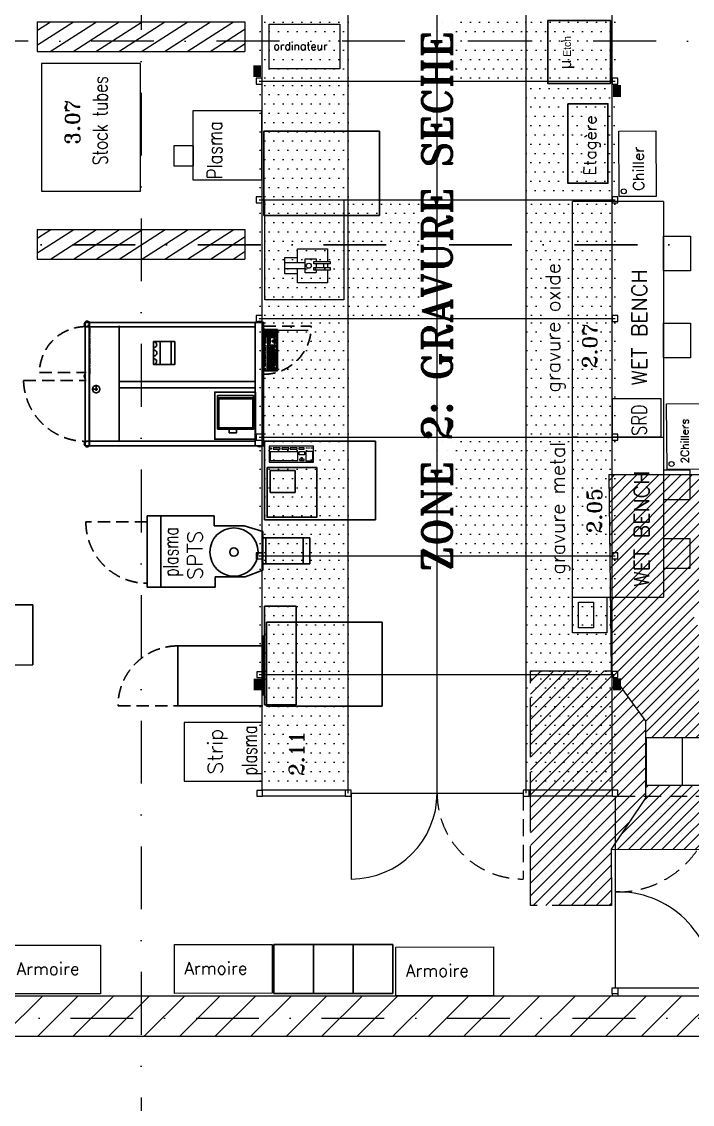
# Model space of a CAD drawing. Header units: millimetres. Extents: x -15291 to 293567, y -98510 to 49398.
# Drawn here: x 38707 to 45493, y 15552 to 26500 of the extents above; entities that cross this region are included whole.
import ezdxf
from ezdxf.enums import TextEntityAlignment as Align

# ---------------------------------------------------------------- set-up
doc = ezdxf.new("R2010")
doc.units = ezdxf.units.MM
doc.header["$LTSCALE"] = 50
doc.header["$MEASUREMENT"] = 0
for name, pattern in [('ACAD_ISO02W100', [15, 12, -3]), ('AUSGEZOGEN', [0]), ('CENTER', [2, 1.25, -0.25, 0.25, -0.25]), ('GESTRICHELT', [0.75, 0.5, -0.25]), ('HIDDEN', [0.375, 0.25, -0.125]), ('STRICHPUNKT', [25.4, 12.7, -6.35, 0, -6.35])]:
    doc.linetypes.add(name, pattern=pattern)
doc.layers.get('0').update_dxf_attribs({"linetype": 'AUSGEZOGEN'})
doc.layers.add('AM_8', color=1, linetype='CONTINUOUS', lineweight=15)
for name, color, linetype in [('AXEN', 3, 'STRICHPUNKT'), ('BA01', 7, 'AUSGEZOGEN'), ('EL01', 7, 'AUSGEZOGEN'), ('EQUIP1', 7, 'AUSGEZOGEN'), ('FFU', 4, 'CONTINUOUS'), ('RASTER', 30, 'AUSGEZOGEN'), ('RW01', 4, 'AUSGEZOGEN'), ('RW02', 4, 'AUSGEZOGEN'), ('RWTEXT', 7, 'CONTINUOUS')]:
    doc.layers.add(name, color=color, linetype=linetype)
doc.styles.add('ROMANS8', font='ROMANS.SHX')
doc.styles.add('ROMANT', font='romant', dxfattribs={"height": 400})

# ---------------------------------------------------------------- blocks, each defined once
blk = doc.blocks.new('*X3')
at = {"color": 0}
for p, q in [((38511, 16240), (38921, 16650)), ((38870, 16240), (39280, 16650)), ((39229, 16240), (39639, 16650)), ((39589, 16240), (39999, 16650)), ((39948, 16240), (40358, 16650)), ((40307, 16240), (40717, 16650)), ((40666, 16240), (41076, 16650)), ((41026, 16240), (41436, 16650)), ((41385, 16240), (41795, 16650)), ((41744, 16240), (42154, 16650)), ((42103, 16240), (42513, 16650)), ((42462, 16240), (42872, 16650)), ((42822, 16240), (43232, 16650)), ((43181, 16240), (43591, 16650)), ((43540, 16240), (43950, 16650)), ((43899, 16240), (44309, 16650)), ((44258, 16240), (44668, 16650)), ((44618, 16240), (45028, 16650)), ((44977, 16240), (45387, 16650)), ((45336, 16240), (45746, 16650))]:
    blk.add_line(p, q, dxfattribs=at)

msp = doc.modelspace()

# ---------------------------------------------------------------- hatches: boundary and pattern name
h = msp.add_hatch()
h.set_pattern_fill('ANSI31', color=2, scale=25)
h.set_pattern_definition([(45, (-4844.61, 5143.94), (-56.1266, 56.1266), [])])
h.paths.add_polyline_path([(45023, 19424), (45023, 19038), (45023, 18655), (44672, 18134), (46983, 18124), (46983, 21920), (44646, 21920), (44671, 19936), (44672, 19907)])
h.paths.add_polyline_path([(45586, 20068), (45586, 20136), (45686, 20135), (45685, 20069), (45690, 20069), (45689, 19915), (45587, 19915), (45588, 20068)], flags=16)
h.paths.add_polyline_path([(45594, 20217), (45593, 20379, -0.984775), (45592, 20546), (45590, 20762), (45682, 20762), (45683, 20845), (46249, 20842), (46245, 20135), (45679, 20138)], flags=16)
h.paths.add_polyline_path([(45617, 19890), (45720, 19892), (45736, 19941), (45810, 19917), (45843, 20026), (45844, 20065), (46242, 20063), (46242, 20015), (46318, 19740), (46237, 19466), (46236, 19306), (45840, 19309), (45840, 19468), (45758, 19753), (45616, 19754)], flags=16)
h.paths.add_polyline_path([(45716, 20073), (45717, 20105), (46276, 20102), (46276, 20070)], flags=16)
h.paths.add_polyline_path([(45716, 20110), (45716, 20133), (46247, 20131), (46247, 20107)], flags=16)
h.paths.add_polyline_path([(45795, 20247), (45796, 20407), (45956, 20406), (45955, 20247)], flags=0)
h.paths.add_polyline_path([(45796, 20430), (45797, 20590), (45957, 20589), (45956, 20429)], flags=0)
h.paths.add_polyline_path([(45982, 20246), (45983, 20406), (46143, 20405), (46142, 20246)], flags=0)
h.paths.add_polyline_path([(45797, 20603), (45798, 20763), (45958, 20762), (45957, 20602)], flags=0)
h.paths.add_polyline_path([(45983, 20429), (45984, 20589), (46144, 20588), (46143, 20428)], flags=0)
h.paths.add_polyline_path([(45390, 19263), (45750, 19263), (45750, 18779), (45390, 18779), (45029, 18779), (45029, 19021), (45029, 19263)], flags=16)
h.paths.add_polyline_path([(45984, 20602), (45985, 20762), (46145, 20761), (46144, 20601)], flags=0)
h.paths.add_polyline_path([(45759, 19304), (46318, 19304), (46318, 18745), (45759, 18745)], flags=16)
h.paths.add_polyline_path([(45607, 20895), (45608, 20992), (45590, 20992), (45590, 21072), (45608, 21072), (45608, 21119), (45590, 21119), (45591, 21199), (45609, 21199), (45609, 21264), (45591, 21264), (45591, 21344), (45610, 21344), (45610, 21394), (45592, 21394), (45592, 21474), (45610, 21474), (45611, 21534), (45738, 21534), (45738, 21534, -0.414125), (46375, 20891), (46375, 20891), (46375, 20892), (46321, 20893), (45762, 20896), (45762, 20895), (45647, 20895), (45647, 20895)], flags=16)
h.paths.add_polyline_path([(45662, 20925, -1), (45686, 20925, -1)], flags=0)
h.paths.add_polyline_path([(46258, 20255), (46261, 20811), (46345, 20810), (46342, 20255)], flags=16)
h.paths.add_polyline_path([(45839, 20913), (45919, 20913), (45919, 20895), (45966, 20895), (45966, 20913), (46046, 20912), (46046, 20894), (46111, 20894), (46111, 20912), (46191, 20912), (46191, 20893), (46241, 20893), (46241, 20911), (46321, 20911), (46321, 20894), (46241, 20894), (46241, 20893), (46191, 20893), (46111, 20895), (46111, 20894), (46046, 20894), (45966, 20896), (45966, 20895), (45919, 20895), (45839, 20896)], flags=0)
h.paths.add_polyline_path([(45718, 20924, -1), (45743, 20924, -1)], flags=0)
h.paths.add_polyline_path([(46272, 20292), (46272, 20311), (46325, 20311), (46325, 20292)], flags=0)
h.paths.add_polyline_path([(45662, 20971, -1), (45686, 20971, -1)], flags=0)
h.paths.add_polyline_path([(46361, 20320), (46362, 20452), (46477, 20452), (46477, 20320)], flags=16)
h.paths.add_polyline_path([(46273, 20350), (46273, 20369), (46326, 20369), (46325, 20349)], flags=0)
h.paths.add_polyline_path([(45718, 20971, -1), (45743, 20971, -1)], flags=0)
h.paths.add_polyline_path([(46273, 20400), (46273, 20419), (46326, 20419), (46326, 20400)], flags=0)
h.paths.add_polyline_path([(45941, 19263), (46100, 19263), (46100, 19227), (45941, 19227)], flags=0)
h.paths.add_polyline_path([(46273, 20465), (46273, 20484), (46326, 20484), (46326, 20465)], flags=0)
h.paths.add_polyline_path([(46274, 20520), (46274, 20539), (46326, 20539), (46326, 20520)], flags=0)
h.paths.add_polyline_path([(46274, 20578), (46274, 20597), (46327, 20597), (46327, 20578)], flags=0)
h.paths.add_polyline_path([(46372, 20370, -1), (46467, 20370, -1)], flags=0)
h.paths.add_polyline_path([(46192, 19040, -1), (45873, 19040, -1)], flags=0)
h.paths.add_polyline_path([(46274, 20638), (46274, 20657), (46327, 20657), (46327, 20638)], flags=0)
h.paths.add_polyline_path([(46274, 20693), (46275, 20712), (46327, 20712), (46327, 20693)], flags=0)
h.paths.add_polyline_path([(46149, 19042, -1), (45916, 19042, -1)], flags=0)
h.paths.add_polyline_path([(46275, 20746), (46275, 20765), (46328, 20765), (46328, 20746)], flags=0)
h.paths.add_polyline_path([(46390, 20921, -1), (46415, 20921, -1)], flags=16)
h.paths.add_polyline_path([(45941, 18841), (46100, 18841), (46100, 18805), (45941, 18805)], flags=0)
h.paths.add_polyline_path([(46391, 20968, -1), (46415, 20968, -1)], flags=16)
h.paths.add_polyline_path([(46447, 20920, -1), (46472, 20920, -1)], flags=16)
h.paths.add_polyline_path([(46447, 20967, -1), (46472, 20967, -1)], flags=16)
h = msp.add_hatch()
h.set_pattern_fill('_USER', color=2, scale=90.08626, angle=45, pattern_type=0)
h.set_pattern_definition([(45, (-4844.61, 5143.94), (-63.7006, 63.7006), [])])
h.paths.add_polyline_path([(45023, 19424), (44672, 19907), (44671, 19936), (43854, 19936), (43855, 17562), (44673, 17562), (44672, 18134), (45023, 18655), (45023, 19042)])
at = {"layer": 'AM_8'}
h = msp.add_hatch(dxfattribs=at)
h.set_pattern_fill('ANSI31', color=0, scale=1000, angle=347.7506, style=0)
h.set_pattern_definition([(32.7506, (21601.95, 0), (-67.62294, 105.12915), [])])
h.paths.add_polyline_path([(40967, 26500), (38867, 26500), (38867, 26200), (40967, 26200)])
h = msp.add_hatch(dxfattribs=at)
h.set_pattern_fill('ANSI31', color=0, scale=1000, angle=347.7506, style=0)
h.set_pattern_definition([(32.7506, (21605.18, -2100), (-67.62294, 105.12915), [])])
h.paths.add_polyline_path([(40970, 24400), (38870, 24400), (38870, 24100), (40970, 24100)])
at = {"layer": 'FFU'}
h = msp.add_hatch(dxfattribs=at)
h.set_pattern_fill('DOTS,_I', color=256, scale=1500, style=2)
h.set_pattern_definition([(0, (-8100, -3600), (46.875, 93.75), [0, -93.75])])
h.paths.add_polyline_path([(41110, 25900), (42010, 25900), (42010, 27100), (41110, 27100)])
h = msp.add_hatch(dxfattribs=at)
h.set_pattern_fill('DOTS,_I', color=256, scale=1500, style=2)
h.set_pattern_definition([(0, (-6300, -3600), (46.875, 93.75), [0, -93.75])])
h.paths.add_polyline_path([(42910, 25900), (43810, 25900), (43810, 27100), (42910, 27100)])
h = msp.add_hatch(dxfattribs=at)
h.set_pattern_fill('DOTS,_I', color=256, scale=1500, style=2)
h.set_pattern_definition([(0, (-5400, -3600), (46.875, 93.75), [0, -93.75])])
h.paths.add_polyline_path([(43810, 25900), (44710, 25900), (44710, 27100), (43810, 27100)])
h = msp.add_hatch(dxfattribs=at)
h.set_pattern_fill('DOTS,_I', color=256, scale=1500, style=2)
h.set_pattern_definition([(0, (-8100, -4800), (46.875, 93.75), [0, -93.75])])
h.paths.add_polyline_path([(41110, 24700), (42010, 24700), (42010, 25900), (41110, 25900)])
h = msp.add_hatch(dxfattribs=at)
h.set_pattern_fill('DOTS,_I', color=256, scale=1500, style=2)
h.set_pattern_definition([(0, (-5408.75, -4831.25), (46.875, 93.75), [0, -93.75])])
h.paths.add_polyline_path([(43801, 24669), (44701, 24669), (44701, 25869), (43801, 25869)])
h = msp.add_hatch(dxfattribs=at)
h.set_pattern_fill('DOTS,_I', color=256, scale=1500, style=2)
h.set_pattern_definition([(0, (-8100, -6000), (46.875, 93.75), [0, -93.75])])
h.paths.add_polyline_path([(41110, 23500), (42010, 23500), (42010, 24700), (41110, 24700)])
h = msp.add_hatch(dxfattribs=at)
h.set_pattern_fill('DOTS,_I', color=256, scale=1500, style=2)
h.set_pattern_definition([(0, (-7200, -6000), (46.875, 93.75), [0, -93.75])])
h.paths.add_polyline_path([(42010, 23500), (42910, 23500), (42910, 24700), (42010, 24700)])
h = msp.add_hatch(dxfattribs=at)
h.set_pattern_fill('DOTS,_I', color=256, scale=1500, style=2)
h.set_pattern_definition([(0, (-5400, -6000), (46.875, 93.75), [0, -93.75])])
h.paths.add_polyline_path([(43810, 23500), (44710, 23500), (44710, 24700), (43810, 24700)])
h = msp.add_hatch(dxfattribs=at)
h.set_pattern_fill('DOTS,_I', color=256, scale=1500, style=2)
h.set_pattern_definition([(0, (-8100, -7200), (46.875, 93.75), [0, -93.75])])
h.paths.add_polyline_path([(41110, 22300), (42010, 22300), (42010, 23500), (41110, 23500)])
h = msp.add_hatch(dxfattribs=at)
h.set_pattern_fill('DOTS,_I', color=256, scale=1500, style=2)
h.set_pattern_definition([(0, (-5400, -7200), (46.875, 93.75), [0, -93.75])])
h.paths.add_polyline_path([(43810, 22300), (44710, 22300), (44710, 23500), (43810, 23500)])
h = msp.add_hatch(dxfattribs=at)
h.set_pattern_fill('DOTS,_I', color=256, scale=1500, style=2)
h.set_pattern_definition([(0, (-8100, -8400), (46.875, 93.75), [0, -93.75])])
h.paths.add_polyline_path([(41110, 21100), (42010, 21100), (42010, 22300), (41110, 22300)])
h = msp.add_hatch(dxfattribs=at)
h.set_pattern_fill('DOTS,_I', color=256, scale=1500, style=2)
h.set_pattern_definition([(0, (-6300, -8400), (46.875, 93.75), [0, -93.75])])
h.paths.add_polyline_path([(42910, 21100), (43810, 21100), (43810, 22300), (42910, 22300)])
h = msp.add_hatch(dxfattribs=at)
h.set_pattern_fill('DOTS,_I', color=256, scale=1500, style=2)
h.set_pattern_definition([(0, (-5400, -8400), (46.875, 93.75), [0, -93.75])])
h.paths.add_polyline_path([(43810, 21100), (44710, 21100), (44710, 22300), (43810, 22300)])
h = msp.add_hatch(dxfattribs=at)
h.set_pattern_fill('DOTS,_I', color=256, scale=1500, style=2)
h.set_pattern_definition([(0, (-8100, -9600), (46.875, 93.75), [0, -93.75])])
h.paths.add_polyline_path([(41110, 19900), (42010, 19900), (42010, 21100), (41110, 21100)])
h = msp.add_hatch(dxfattribs=at)
h.set_pattern_fill('DOTS,_I', color=256, scale=1500, style=2)
h.set_pattern_definition([(0, (-5400, -9600), (46.875, 93.75), [0, -93.75])])
h.paths.add_polyline_path([(43810, 19900), (44710, 19900), (44710, 21100), (43810, 21100)])
h = msp.add_hatch(dxfattribs=at)
h.set_pattern_fill('DOTS,_I', color=256, scale=1500, style=2)
h.set_pattern_definition([(0, (-8100, -10800), (46.875, 93.75), [0, -93.75])])
h.paths.add_polyline_path([(41110, 18700), (42010, 18700), (42010, 19900), (41110, 19900)])
h = msp.add_hatch(dxfattribs=at)
h.set_pattern_fill('DOTS,_I', color=256, scale=1500, style=2)
h.set_pattern_definition([(0, (-5400, -10800), (46.875, 93.75), [0, -93.75])])
h.paths.add_polyline_path([(43810, 18700), (44710, 18700), (44710, 19900), (43810, 19900)])

# ---------------------------------------------------------------- linework, layer by layer
at = {"color": 2}
for p, q in [((44646, 21920), (46983, 21920)), ((44646, 21920), (44671, 19936)), ((44672, 18134), (46983, 18124))]:
    msp.add_line(p, q, dxfattribs=at)
at = {"color": 2, "linetype": 'ACAD_ISO02W100'}
for p, q in [((43855, 17562), (43854, 19936)), ((43854, 19936), (44671, 19936)), ((44672, 18134), (44673, 17562)), ((44673, 17562), (43855, 17562))]:
    msp.add_line(p, q, dxfattribs=at)
for p, q in [((44671, 19936), (44672, 19907)), ((44672, 19907), (45023, 19424)), ((45023, 19038), (45023, 19424)), ((45029, 19021), (45029, 19263)), ((45029, 19263), (45390, 19263)), ((45390, 19263), (45390, 18779)), ((45390, 19263), (45750, 19263)), ((45023, 18655), (45023, 19042)), ((45029, 18779), (45029, 19021)), ((45029, 18779), (45390, 18779)), ((45390, 18779), (45750, 18779)), ((45023, 18655), (44672, 18134))]:
    msp.add_line(p, q)
at = {"layer": 'AXEN', "linetype": 'STRICHPUNKT'}
for p, q in [((39915, 37212), (39915, 14382)), ((74337, 26302), (2515, 26302)), ((2368, 16425), (56565, 16425))]:
    msp.add_line(p, q, dxfattribs=at)
at = {"layer": 'AXEN', "linetype": 'STRICHPUNKT', "lineweight": 30}
msp.add_line((2388, 24244), (56565, 24244), dxfattribs=at)
at = {"layer": 'BA01', "color": 7}
for p, q in [((38865, 26500), (40965, 26500)), ((38865, 26500), (38865, 26200)), ((40965, 26500), (40965, 26200)), ((40965, 26500), (40965, 26200)), ((40965, 26500), (40965, 26200)), ((38865, 26200), (40965, 26200)), ((38865, 24400), (40965, 24400)), ((38865, 24400), (38865, 24100)), ((40965, 24400), (40965, 24100)), ((40965, 24400), (40965, 24100)), ((40965, 24400), (40965, 24100)), ((38865, 24100), (40965, 24100))]:
    msp.add_line(p, q, dxfattribs=at)
at = {"layer": 'BA01'}
for p, q in [((7969, 16650), (56144, 16650)), ((23515, 16240), (55940, 16240))]:
    msp.add_line(p, q, dxfattribs=at)
at = {"layer": 'EL01', "linetype": 'Continuous', "lineweight": 30}
for p, q in [((41156, 25392), (42328, 25392)), ((41156, 25392), (41156, 24541)), ((42328, 25392), (42328, 24541)), ((41156, 24541), (42328, 24541)), ((39352, 23458), (41153, 23458)), ((39357, 23416), (41075, 23416)), ((39694, 22259), (39694, 23424)), ((40107, 23265), (40107, 23032)), ((40221, 23265), (40221, 23034)), ((39694, 22862), (41072, 22862)), ((39694, 22796), (41072, 22796)), ((39352, 22258), (41069, 22258)), ((41164, 22259), (42286, 22259)), ((41164, 21462), (41164, 22259)), ((42286, 21462), (42286, 22259)), ((39351, 22211), (41153, 22211)), ((39977, 21504), (39977, 20782)), ((39977, 21504), (40654, 21504)), ((40115, 21504), (40115, 20782)), ((40654, 21504), (40654, 21401)), ((41164, 21462), (42286, 21462)), ((40654, 21401), (40958, 21401)), ((41148, 21344), (40958, 21401)), ((41148, 21281), (41148, 21344)), ((41624, 21281), (41148, 21281)), ((41148, 21281), (41148, 21017)), ((41176, 21281), (41176, 21017)), ((41555, 21281), (41555, 21017)), ((41624, 21281), (41624, 21017)), ((41148, 20954), (40970, 20885)), ((41624, 21017), (41148, 21017)), ((41148, 20954), (41148, 21017)), ((40666, 20885), (40666, 20782)), ((40666, 20885), (40970, 20885)), ((39977, 20782), (40666, 20782)), ((41165, 20590), (41484, 20590)), ((41165, 20590), (41165, 19592)), ((41484, 20590), (41484, 19592)), ((41183, 20429), (42354, 20429)), ((41183, 20429), (41183, 19578)), ((42354, 20429), (42354, 19578)), ((41148, 19687), (41148, 20294)), ((40288, 19582), (40288, 20189)), ((40288, 20189), (41148, 20189)), ((40288, 19582), (41148, 19582)), ((41165, 19592), (41484, 19592)), ((41183, 19578), (42354, 19578)), ((41259, 17169), (41660, 17169)), ((41259, 17169), (41259, 16672)), ((41660, 17169), (42062, 17169)), ((41660, 17169), (41660, 16672)), ((42062, 17169), (42463, 17169)), ((42062, 17169), (42062, 16672)), ((42463, 17169), (42463, 16672)), ((41259, 16672), (41660, 16672)), ((41660, 16672), (42062, 16672)), ((42062, 16672), (42463, 16672))]:
    msp.add_line(p, q, dxfattribs=at)
at = {"layer": 'EL01', "linetype": 'HIDDEN', "lineweight": 30, "ltscale": 10}
for p, q in [((39977, 21441), (39357, 21441)), ((39682, 19582), (40288, 19582))]:
    msp.add_line(p, q, dxfattribs=at)
at = {"layer": 'EL01', "color": 0, "linetype": 'Continuous', "lineweight": 30}
for p, q in [((38820, 20604), (37966, 20604)), ((38820, 20604), (38820, 19995)), ((38820, 19995), (38332, 19989))]:
    msp.add_line(p, q, dxfattribs=at)
for points in [[(44029, 26512), (44666, 26512), (44666, 25876), (44029, 25876)], [(44234, 25671), (44639, 25671), (44639, 24866), (44234, 24866)]]:
    msp.add_lwpolyline(points, close=True, dxfattribs=at)
at = {"layer": 'EL01', "linetype": 'Continuous', "lineweight": 30}
for points in [[(40041, 23265), (40256, 23265), (40256, 23032), (40041, 23032)], [(41072, 22754), (40661, 22754), (40661, 22277), (41072, 22277)], [(41053, 22719), (40690, 22719), (40690, 22380), (41053, 22380)], [(41053, 22698), (40690, 22698), (40690, 22380), (41053, 22380)], [(41046, 22688), (40701, 22688), (40701, 22394), (41046, 22394)], [(40807, 22378), (40881, 22378), (40881, 22343), (40807, 22343)], [(41190, 21992), (41693, 21992), (41693, 21489), (41190, 21489)], [(41222, 21960), (41473, 21960), (41473, 21740), (41222, 21740)]]:
    msp.add_lwpolyline(points, close=True, dxfattribs=at)
for radius in [244, 43]:
    msp.add_circle((40855, 21137), radius, dxfattribs=at)
for centre in [(40043, 23234), (40044, 23149), (40041, 23063)]:
    msp.add_arc(centre, 30.3, 272.0109, 92.0109, dxfattribs=at)
at = {"layer": 'EL01', "linetype": 'HIDDEN', "lineweight": 30, "ltscale": 10}
for centre, radius, start, end in [((39977, 21441), 620, 180, 270), ((40288, 19582), 606, 90, 180)]:
    msp.add_arc(centre, radius, start, end, dxfattribs=at)
at = {"layer": 'EL01', "color": 7}
for points in [[(41130, 26060), (41130, 25940), (41050, 26060), (41050, 25940)], [(44770, 25860), (44770, 25740), (44690, 25860), (44690, 25740)], [(44770, 19860), (44770, 19740), (44690, 19860), (44690, 19740)]]:
    msp.add_solid(points, dxfattribs=at)
at = {"layer": 'EL01'}
msp.add_solid([(41135, 19857), (41135, 19737), (41055, 19857), (41055, 19737)], dxfattribs=at)
at = {"layer": 'EQUIP1', "linetype": 'Continuous'}
for p, q in [((44280, 20681), (44280, 24681)), ((45200, 24681), (45200, 20681))]:
    msp.add_line(p, q, dxfattribs=at)
at = {"layer": 'EQUIP1'}
for p, q in [((45200, 24681), (44280, 24681)), ((45200, 24681), (45200, 24681)), ((44334, 22300), (44280, 22300)), ((44280, 22300), (45200, 22300)), ((44334, 22300), (45200, 22300)), ((44334, 22300), (44334, 22300)), ((41218, 22178), (41218, 22191)), ((41218, 22191), (41233, 22191)), ((41233, 22178), (41218, 22178)), ((41233, 22191), (41233, 22178)), ((41517, 22077), (41517, 22062)), ((41517, 22062), (41565, 22062)), ((41533, 22077), (41518, 22077)), ((41548, 22091), (41531, 22091)), ((41531, 22091), (41531, 22077)), ((41548, 22077), (41548, 22091)), ((41565, 22077), (41548, 22077)), ((41565, 22062), (41565, 22077)), ((44334, 20681), (45200, 20681))]:
    msp.add_line(p, q, dxfattribs=at)
at = {"layer": 'EQUIP1', "lineweight": 30}
for p, q in [((39351, 22211), (39351, 23461)), ((39351, 23461), (39391, 23461)), ((39391, 23461), (39391, 22211)), ((39394, 23431), (39394, 23461)), ((39394, 23431), (39394, 22894)), ((41070, 23461), (41070, 23431)), ((41070, 22894), (41070, 23431)), ((41073, 23461), (41153, 23461)), ((41153, 23461), (41153, 22211)), ((41295, 23388), (41153, 23388)), ((41290, 23383), (41153, 23383)), ((41155, 23405), (41155, 23421)), ((41155, 23405), (41155, 23405)), ((41164, 23374, 0), (41164, 23308, 0)), ((41180, 23374, 0), (41164, 23374, 0)), ((41607, 23379), (41180, 23380)), ((41180, 23308, 0), (41180, 23374, 0)), ((41191, 23361, 0), (41191, 23374, 0)), ((41191, 23374, 0), (41221, 23374, 0)), ((41221, 23361, 0), (41191, 23361, 0)), ((41191, 23343, 0), (41191, 23356, 0)), ((41191, 23356, 0), (41204, 23356, 0)), ((41204, 23343, 0), (41191, 23343, 0)), ((41191, 23325, 0), (41191, 23339, 0)), ((41191, 23339, 0), (41204, 23339, 0)), ((41204, 23325, 0), (41191, 23325, 0)), ((41191, 23308, 0), (41191, 23321, 0)), ((41191, 23321, 0), (41204, 23321, 0)), ((41204, 23356, 0), (41204, 23343, 0)), ((41204, 23339, 0), (41204, 23325, 0)), ((41204, 23321, 0), (41204, 23308, 0)), ((41208, 23343, 0), (41208, 23356, 0)), ((41208, 23356, 0), (41221, 23356, 0)), ((41221, 23343, 0), (41208, 23343, 0)), ((41208, 23325, 0), (41208, 23339, 0)), ((41208, 23339, 0), (41221, 23339, 0)), ((41221, 23325, 0), (41208, 23325, 0)), ((41208, 23308, 0), (41208, 23321, 0)), ((41208, 23321, 0), (41221, 23321, 0)), ((41221, 23374, 0), (41221, 23361, 0)), ((41221, 23356, 0), (41221, 23343, 0)), ((41221, 23339, 0), (41221, 23325, 0)), ((41221, 23321, 0), (41221, 23308, 0)), ((41226, 23361, 0), (41226, 23374, 0)), ((41226, 23374, 0), (41257, 23374, 0)), ((41257, 23361, 0), (41226, 23361, 0)), ((41226, 23343, 0), (41226, 23356, 0)), ((41226, 23356, 0), (41239, 23356, 0)), ((41239, 23343, 0), (41226, 23343, 0)), ((41226, 23325, 0), (41226, 23339, 0)), ((41226, 23339, 0), (41239, 23339, 0)), ((41239, 23325, 0), (41226, 23325, 0)), ((41226, 23308, 0), (41226, 23321, 0)), ((41226, 23321, 0), (41239, 23321, 0)), ((41239, 23356, 0), (41239, 23343, 0)), ((41239, 23339, 0), (41239, 23325, 0)), ((41239, 23321, 0), (41239, 23308, 0)), ((41243, 23343, 0), (41243, 23356, 0)), ((41243, 23356, 0), (41257, 23356, 0)), ((41257, 23343, 0), (41243, 23343, 0)), ((41243, 23325, 0), (41243, 23339, 0)), ((41243, 23339, 0), (41257, 23339, 0)), ((41257, 23325, 0), (41243, 23325, 0)), ((41243, 23308, 0), (41243, 23321, 0)), ((41243, 23321, 0), (41257, 23321, 0)), ((41257, 23374, 0), (41257, 23361, 0)), ((41257, 23356, 0), (41257, 23343, 0)), ((41257, 23339, 0), (41257, 23325, 0)), ((41257, 23321, 0), (41257, 23308, 0)), ((41261, 23361, 0), (41261, 23374, 0)), ((41261, 23374, 0), (41274, 23374, 0)), ((41274, 23361, 0), (41261, 23361, 0)), ((41261, 23343, 0), (41261, 23356, 0)), ((41261, 23356, 0), (41274, 23356, 0)), ((41274, 23343, 0), (41261, 23343, 0)), ((41261, 23308, 0), (41261, 23339, 0)), ((41261, 23339, 0), (41274, 23339, 0)), ((41274, 23374, 0), (41274, 23361, 0)), ((41274, 23356, 0), (41274, 23343, 0)), ((41274, 23339, 0), (41274, 23308, 0)), ((41290, 22973), (41290, 23383)), ((41295, 22968), (41295, 23388)), ((41435, 23421), (41435, 23405)), ((41155, 23295, 0), (41169, 23295, 0)), ((41155, 23281, 0), (41155, 23295, 0)), ((41169, 23281, 0), (41155, 23281, 0)), ((41155, 23277, 0), (41169, 23277, 0)), ((41155, 23264, 0), (41155, 23277, 0)), ((41169, 23264, 0), (41155, 23264, 0)), ((41155, 23259, 0), (41169, 23259, 0)), ((41155, 23246, 0), (41155, 23259, 0)), ((41169, 23246, 0), (41155, 23246, 0)), ((41155, 23231, 0), (41169, 23231, 0)), ((41155, 23218, 0), (41155, 23231, 0)), ((41169, 23218, 0), (41155, 23218, 0)), ((41155, 23213, 0), (41169, 23213, 0)), ((41155, 23200, 0), (41155, 23213, 0)), ((41164, 23308, 0), (41180, 23308, 0)), ((41169, 23295, 0), (41169, 23281, 0)), ((41169, 23277, 0), (41169, 23264, 0)), ((41169, 23259, 0), (41169, 23246, 0)), ((41169, 23231, 0), (41169, 23218, 0)), ((41169, 23213, 0), (41169, 23200, 0)), ((41204, 23308, 0), (41191, 23308, 0)), ((41191, 23281, 0), (41191, 23295, 0)), ((41191, 23295, 0), (41204, 23295, 0)), ((41204, 23281, 0), (41191, 23281, 0)), ((41191, 23264, 0), (41191, 23277, 0)), ((41191, 23277, 0), (41204, 23277, 0)), ((41204, 23264, 0), (41191, 23264, 0)), ((41191, 23259, 0), (41204, 23259, 0)), ((41191, 23246, 0), (41191, 23259, 0)), ((41204, 23246, 0), (41191, 23246, 0)), ((41191, 23200, 0), (41191, 23229, 0)), ((41191, 23229, 0), (41204, 23229, 0)), ((41204, 23295, 0), (41204, 23281, 0)), ((41204, 23277, 0), (41204, 23264, 0)), ((41204, 23259, 0), (41204, 23246, 0)), ((41204, 23229, 0), (41204, 23200, 0)), ((41221, 23308, 0), (41208, 23308, 0)), ((41208, 23281, 0), (41208, 23295, 0)), ((41208, 23295, 0), (41221, 23295, 0)), ((41221, 23281, 0), (41208, 23281, 0)), ((41208, 23264, 0), (41208, 23277, 0)), ((41208, 23277, 0), (41221, 23277, 0)), ((41221, 23264, 0), (41208, 23264, 0)), ((41208, 23259, 0), (41221, 23259, 0)), ((41208, 23246, 0), (41208, 23259, 0)), ((41221, 23246, 0), (41208, 23246, 0)), ((41208, 23207, 0), (41208, 23229, 0)), ((41208, 23229, 0), (41239, 23229, 0)), ((41221, 23295, 0), (41221, 23281, 0)), ((41221, 23277, 0), (41221, 23264, 0)), ((41221, 23259, 0), (41221, 23246, 0)), ((41221, 23212, 0), (41221, 23207, 0)), ((41239, 23212, 0), (41221, 23212, 0)), ((41239, 23308, 0), (41226, 23308, 0)), ((41239, 23229, 0), (41239, 23212, 0)), ((41257, 23308, 0), (41243, 23308, 0)), ((41243, 23264, 0), (41243, 23277, 0)), ((41243, 23277, 0), (41257, 23277, 0)), ((41257, 23264, 0), (41243, 23264, 0)), ((41243, 23187, 0), (41243, 23229, 0)), ((41243, 23229, 0), (41257, 23229, 0)), ((41257, 23277, 0), (41257, 23264, 0)), ((41257, 23229, 0), (41257, 23187, 0)), ((41274, 23308, 0), (41261, 23308, 0)), ((41261, 23281, 0), (41261, 23295, 0)), ((41261, 23295, 0), (41274, 23295, 0)), ((41274, 23281, 0), (41261, 23281, 0)), ((41261, 23264, 0), (41261, 23277, 0)), ((41261, 23277, 0), (41274, 23277, 0)), ((41274, 23264, 0), (41261, 23264, 0)), ((41261, 23259, 0), (41274, 23259, 0)), ((41261, 23246, 0), (41261, 23259, 0)), ((41274, 23246, 0), (41261, 23246, 0)), ((41261, 23209, 0), (41261, 23229, 0)), ((41261, 23229, 0), (41274, 23229, 0)), ((41274, 23295, 0), (41274, 23281, 0)), ((41274, 23277, 0), (41274, 23264, 0)), ((41274, 23259, 0), (41274, 23246, 0)), ((41274, 23229, 0), (41274, 23209, 0)), ((41169, 23200, 0), (41155, 23200, 0)), ((41155, 23196, 0), (41169, 23196, 0)), ((41155, 23182, 0), (41155, 23196, 0)), ((41169, 23182, 0), (41155, 23182, 0)), ((41155, 23178, 0), (41169, 23178, 0)), ((41155, 23165, 0), (41155, 23178, 0)), ((41169, 23165, 0), (41155, 23165, 0)), ((41155, 23157, 0), (41169, 23157, 0)), ((41155, 23144, 0), (41155, 23157, 0)), ((41169, 23144, 0), (41155, 23144, 0)), ((41155, 23139, 0), (41169, 23139, 0)), ((41155, 23126, 0), (41155, 23139, 0)), ((41169, 23126, 0), (41155, 23126, 0)), ((41155, 23122, 0), (41169, 23122, 0)), ((41155, 23109, 0), (41155, 23122, 0)), ((41169, 23109, 0), (41155, 23109, 0)), ((41155, 23104, 0), (41169, 23104, 0)), ((41155, 23091, 0), (41155, 23104, 0)), ((41169, 23196, 0), (41169, 23182, 0)), ((41169, 23178, 0), (41169, 23165, 0)), ((41169, 23157, 0), (41169, 23144, 0)), ((41169, 23139, 0), (41169, 23126, 0)), ((41169, 23122, 0), (41169, 23109, 0)), ((41169, 23104, 0), (41169, 23091, 0)), ((41204, 23200, 0), (41191, 23200, 0)), ((41191, 23183, 0), (41191, 23196, 0)), ((41191, 23196, 0), (41204, 23196, 0)), ((41204, 23183, 0), (41191, 23183, 0)), ((41191, 23166, 0), (41191, 23179, 0)), ((41191, 23179, 0), (41204, 23179, 0)), ((41204, 23166, 0), (41191, 23166, 0)), ((41191, 23149, 0), (41191, 23163, 0)), ((41191, 23163, 0), (41204, 23163, 0)), ((41204, 23149, 0), (41191, 23149, 0)), ((41191, 23133, 0), (41191, 23146, 0)), ((41191, 23146, 0), (41204, 23146, 0)), ((41204, 23133, 0), (41191, 23133, 0)), ((41191, 23116, 0), (41191, 23129, 0)), ((41191, 23129, 0), (41204, 23129, 0)), ((41204, 23116, 0), (41191, 23116, 0)), ((41191, 23099, 0), (41191, 23112, 0)), ((41191, 23112, 0), (41204, 23112, 0)), ((41204, 23196, 0), (41204, 23183, 0)), ((41204, 23179, 0), (41204, 23166, 0)), ((41204, 23163, 0), (41204, 23149, 0)), ((41204, 23146, 0), (41204, 23133, 0)), ((41204, 23129, 0), (41204, 23116, 0)), ((41204, 23112, 0), (41204, 23099, 0)), ((41221, 23207, 0), (41208, 23207, 0)), ((41208, 23190, 0), (41208, 23203, 0)), ((41208, 23203, 0), (41221, 23203, 0)), ((41221, 23190, 0), (41208, 23190, 0)), ((41208, 23174, 0), (41208, 23187, 0)), ((41208, 23187, 0), (41221, 23187, 0)), ((41221, 23174, 0), (41208, 23174, 0)), ((41208, 23157, 0), (41208, 23170, 0)), ((41208, 23170, 0), (41221, 23170, 0)), ((41221, 23157, 0), (41208, 23157, 0)), ((41208, 23140, 0), (41208, 23153, 0)), ((41208, 23153, 0), (41221, 23153, 0)), ((41221, 23140, 0), (41208, 23140, 0)), ((41208, 23123, 0), (41208, 23137, 0)), ((41208, 23137, 0), (41221, 23137, 0)), ((41221, 23123, 0), (41208, 23123, 0)), ((41208, 23107, 0), (41208, 23120, 0)), ((41208, 23120, 0), (41221, 23120, 0)), ((41221, 23107, 0), (41208, 23107, 0)), ((41208, 23090, 0), (41208, 23103, 0)), ((41208, 23103, 0), (41221, 23103, 0)), ((41221, 23203, 0), (41221, 23190, 0)), ((41221, 23187, 0), (41221, 23174, 0)), ((41221, 23170, 0), (41221, 23157, 0)), ((41221, 23153, 0), (41221, 23140, 0)), ((41221, 23137, 0), (41221, 23123, 0)), ((41221, 23120, 0), (41221, 23107, 0)), ((41221, 23103, 0), (41221, 23090, 0)), ((41226, 23196, 0), (41226, 23209, 0)), ((41226, 23209, 0), (41239, 23209, 0)), ((41239, 23196, 0), (41226, 23196, 0)), ((41226, 23179, 0), (41226, 23192, 0)), ((41226, 23192, 0), (41239, 23192, 0)), ((41239, 23179, 0), (41226, 23179, 0)), ((41226, 23162, 0), (41226, 23175, 0)), ((41226, 23175, 0), (41239, 23175, 0)), ((41239, 23162, 0), (41226, 23162, 0)), ((41226, 23145, 0), (41226, 23159, 0)), ((41226, 23159, 0), (41239, 23159, 0)), ((41239, 23145, 0), (41226, 23145, 0)), ((41226, 23129, 0), (41226, 23142, 0)), ((41226, 23142, 0), (41239, 23142, 0)), ((41239, 23129, 0), (41226, 23129, 0)), ((41226, 23112, 0), (41226, 23125, 0)), ((41226, 23125, 0), (41239, 23125, 0)), ((41239, 23112, 0), (41226, 23112, 0)), ((41226, 23095, 0), (41226, 23108, 0)), ((41226, 23108, 0), (41239, 23108, 0)), ((41239, 23209, 0), (41239, 23196, 0)), ((41239, 23192, 0), (41239, 23179, 0)), ((41239, 23175, 0), (41239, 23162, 0)), ((41239, 23159, 0), (41239, 23145, 0)), ((41239, 23142, 0), (41239, 23129, 0)), ((41239, 23125, 0), (41239, 23112, 0)), ((41239, 23108, 0), (41239, 23095, 0)), ((41257, 23187, 0), (41243, 23187, 0)), ((41243, 23170, 0), (41243, 23184, 0)), ((41243, 23184, 0), (41257, 23184, 0)), ((41257, 23170, 0), (41243, 23170, 0)), ((41243, 23154, 0), (41243, 23167, 0)), ((41243, 23167, 0), (41257, 23167, 0)), ((41257, 23154, 0), (41243, 23154, 0)), ((41243, 23137, 0), (41243, 23150, 0)), ((41243, 23150, 0), (41257, 23150, 0)), ((41257, 23137, 0), (41243, 23137, 0)), ((41243, 23120, 0), (41243, 23134, 0)), ((41243, 23134, 0), (41257, 23134, 0)), ((41257, 23120, 0), (41243, 23120, 0)), ((41243, 23104, 0), (41243, 23117, 0)), ((41243, 23117, 0), (41257, 23117, 0)), ((41257, 23104, 0), (41243, 23104, 0)), ((41257, 23184, 0), (41257, 23170, 0)), ((41257, 23167, 0), (41257, 23154, 0)), ((41257, 23150, 0), (41257, 23137, 0)), ((41257, 23134, 0), (41257, 23120, 0)), ((41257, 23117, 0), (41257, 23104, 0)), ((41274, 23209, 0), (41261, 23209, 0)), ((41261, 23167, 0), (41261, 23187, 0)), ((41261, 23187, 0), (41274, 23187, 0)), ((41274, 23167, 0), (41261, 23167, 0)), ((41261, 23052, 0), (41261, 23163, 0)), ((41261, 23163, 0), (41274, 23163, 0)), ((41274, 23187, 0), (41274, 23167, 0)), ((41274, 23163, 0), (41274, 23052, 0)), ((41169, 23091, 0), (41155, 23091, 0)), ((41155, 23083, 0), (41169, 23083, 0)), ((41155, 23070, 0), (41155, 23083, 0)), ((41169, 23070, 0), (41155, 23070, 0)), ((41155, 23066, 0), (41169, 23066, 0)), ((41155, 23053, 0), (41155, 23066, 0)), ((41169, 23053, 0), (41155, 23053, 0)), ((41155, 23048, 0), (41169, 23048, 0)), ((41155, 23035, 0), (41155, 23048, 0)), ((41169, 23035, 0), (41155, 23035, 0)), ((41155, 23031, 0), (41169, 23031, 0)), ((41155, 23017, 0), (41155, 23031, 0)), ((41169, 23017, 0), (41155, 23017, 0)), ((41155, 22995, 0), (41169, 22995, 0)), ((41155, 22982, 0), (41155, 22995, 0)), ((41169, 23083, 0), (41169, 23070, 0)), ((41169, 23066, 0), (41169, 23053, 0)), ((41169, 23048, 0), (41169, 23035, 0)), ((41169, 23031, 0), (41169, 23017, 0)), ((41169, 22995, 0), (41169, 22982, 0)), ((41204, 23099, 0), (41191, 23099, 0)), ((41191, 23082, 0), (41191, 23096, 0)), ((41191, 23096, 0), (41204, 23096, 0)), ((41204, 23082, 0), (41191, 23082, 0)), ((41191, 23066, 0), (41191, 23079, 0)), ((41191, 23079, 0), (41204, 23079, 0)), ((41204, 23066, 0), (41191, 23066, 0)), ((41191, 23049, 0), (41191, 23062, 0)), ((41191, 23062, 0), (41204, 23062, 0)), ((41204, 23049, 0), (41191, 23049, 0)), ((41191, 23032, 0), (41191, 23046, 0)), ((41191, 23046, 0), (41204, 23046, 0)), ((41204, 23032, 0), (41191, 23032, 0)), ((41191, 23029, 0), (41204, 23029, 0)), ((41191, 23016, 0), (41191, 23029, 0)), ((41204, 23016, 0), (41191, 23016, 0)), ((41191, 22999, 0), (41191, 23012, 0)), ((41191, 23012, 0), (41204, 23012, 0)), ((41204, 22999, 0), (41191, 22999, 0)), ((41191, 22982, 0), (41191, 22995, 0)), ((41191, 22995, 0), (41204, 22995, 0)), ((41204, 23096, 0), (41204, 23082, 0)), ((41204, 23079, 0), (41204, 23066, 0)), ((41204, 23062, 0), (41204, 23049, 0)), ((41204, 23046, 0), (41204, 23032, 0)), ((41204, 23029, 0), (41204, 23016, 0)), ((41204, 23012, 0), (41204, 22999, 0)), ((41204, 22995, 0), (41204, 22982, 0)), ((41221, 23090, 0), (41208, 23090, 0)), ((41208, 23073, 0), (41208, 23086, 0)), ((41208, 23086, 0), (41221, 23086, 0)), ((41221, 23073, 0), (41208, 23073, 0)), ((41208, 23057, 0), (41208, 23070, 0)), ((41208, 23070, 0), (41221, 23070, 0)), ((41221, 23057, 0), (41208, 23057, 0)), ((41208, 23040, 0), (41208, 23053, 0)), ((41208, 23053, 0), (41221, 23053, 0)), ((41221, 23040, 0), (41208, 23040, 0)), ((41208, 23023, 0), (41208, 23036, 0)), ((41208, 23036, 0), (41221, 23036, 0)), ((41221, 23023, 0), (41208, 23023, 0)), ((41208, 23020, 0), (41221, 23020, 0)), ((41208, 23006, 0), (41208, 23020, 0)), ((41221, 23006, 0), (41208, 23006, 0)), ((41208, 22982, 0), (41208, 23003, 0)), ((41208, 23003, 0), (41221, 23003, 0)), ((41221, 23086, 0), (41221, 23073, 0)), ((41221, 23070, 0), (41221, 23057, 0)), ((41221, 23053, 0), (41221, 23040, 0)), ((41221, 23036, 0), (41221, 23023, 0)), ((41221, 23020, 0), (41221, 23006, 0)), ((41221, 23003, 0), (41221, 22982, 0)), ((41239, 23095, 0), (41226, 23095, 0)), ((41226, 23079, 0), (41226, 23092, 0)), ((41226, 23092, 0), (41239, 23092, 0)), ((41239, 23079, 0), (41226, 23079, 0)), ((41226, 23062, 0), (41226, 23075, 0)), ((41226, 23075, 0), (41239, 23075, 0)), ((41239, 23062, 0), (41226, 23062, 0)), ((41226, 23045, 0), (41226, 23058, 0)), ((41226, 23058, 0), (41239, 23058, 0)), ((41239, 23045, 0), (41226, 23045, 0)), ((41226, 23028, 0), (41226, 23042, 0)), ((41226, 23042, 0), (41239, 23042, 0)), ((41239, 23028, 0), (41226, 23028, 0)), ((41226, 23025, 0), (41239, 23025, 0)), ((41226, 23012, 0), (41226, 23025, 0)), ((41239, 23012, 0), (41226, 23012, 0)), ((41226, 22982, 0), (41226, 23008, 0)), ((41226, 23008, 0), (41239, 23008, 0)), ((41239, 23092, 0), (41239, 23079, 0)), ((41239, 23075, 0), (41239, 23062, 0)), ((41239, 23058, 0), (41239, 23045, 0)), ((41239, 23042, 0), (41239, 23028, 0)), ((41239, 23025, 0), (41239, 23012, 0)), ((41239, 23008, 0), (41239, 22982, 0)), ((41243, 23087, 0), (41243, 23100, 0)), ((41243, 23100, 0), (41257, 23100, 0)), ((41257, 23087, 0), (41243, 23087, 0)), ((41243, 23070, 0), (41243, 23083, 0)), ((41243, 23083, 0), (41257, 23083, 0)), ((41257, 23070, 0), (41243, 23070, 0)), ((41243, 23053, 0), (41243, 23067, 0)), ((41243, 23067, 0), (41257, 23067, 0)), ((41257, 23053, 0), (41243, 23053, 0)), ((41243, 23037, 0), (41243, 23050, 0)), ((41243, 23050, 0), (41257, 23050, 0)), ((41257, 23037, 0), (41243, 23037, 0)), ((41243, 23020, 0), (41243, 23033, 0)), ((41243, 23033, 0), (41257, 23033, 0)), ((41257, 23020, 0), (41243, 23020, 0)), ((41243, 23003, 0), (41243, 23016, 0)), ((41243, 23016, 0), (41257, 23016, 0)), ((41257, 23003, 0), (41243, 23003, 0)), ((41243, 22982, 0), (41243, 23000, 0)), ((41243, 23000, 0), (41257, 23000, 0)), ((41257, 23100, 0), (41257, 23087, 0)), ((41257, 23083, 0), (41257, 23070, 0)), ((41257, 23067, 0), (41257, 23053, 0)), ((41257, 23050, 0), (41257, 23037, 0)), ((41257, 23033, 0), (41257, 23020, 0)), ((41257, 23016, 0), (41257, 23003, 0)), ((41257, 23000, 0), (41257, 22982, 0)), ((41274, 23052, 0), (41261, 23052, 0)), ((41261, 23023, 0), (41261, 23049, 0)), ((41261, 23049, 0), (41274, 23049, 0)), ((41274, 23023, 0), (41261, 23023, 0)), ((41261, 22982, 0), (41261, 23003, 0)), ((41261, 23003, 0), (41274, 23003, 0)), ((41274, 23049, 0), (41274, 23023, 0)), ((41274, 23003, 0), (41274, 22982, 0)), ((39394, 22891), (39394, 22241)), ((41070, 22241), (41070, 22891)), ((41153, 22973), (41290, 22973)), ((41153, 22968), (41295, 22968)), ((41169, 22982, 0), (41155, 22982, 0)), ((41204, 22982, 0), (41191, 22982, 0)), ((41221, 22982, 0), (41208, 22982, 0)), ((41239, 22982, 0), (41226, 22982, 0)), ((41257, 22982, 0), (41243, 22982, 0)), ((41274, 22982, 0), (41261, 22982, 0)), ((39351, 22696), (39351, 22256)), ((39351, 22256), (39371, 22256)), ((39394, 22241), (39394, 22211)), ((41070, 22211), (41070, 22241)), ((39391, 22211), (39351, 22211))]:
    msp.add_line(p, q, dxfattribs=at)
at = {"layer": 'EQUIP1', "linetype": 'CENTER', "lineweight": 30}
for p, q in [((39396, 22939), (39396, 23416)), ((39416, 22784), (39506, 22784)), ((39461, 22829), (39461, 22739))]:
    msp.add_line(p, q, dxfattribs=at)
at = {"layer": 'EQUIP1', "linetype": 'GESTRICHELT', "lineweight": 30, "ltscale": 5}
for p, q in [((41155, 23421), (41637, 23421)), ((38887, 22954), (39360, 22954)), ((38726, 22872), (39359, 22872))]:
    msp.add_line(p, q, dxfattribs=at)
at = {"layer": 'EQUIP1'}
for points in [[(41212, 26475), (41927, 26475), (41927, 26025), (41212, 26025)], [(38908, 24787), (39910, 24787), (39910, 26079), (38908, 26079)], [(40438, 24900), (41138, 24900), (41138, 25600), (40438, 25600)], [(44753, 24731), (44747, 25393), (45122, 25397), (45128, 24734)], [(40245, 25044), (40445, 25044), (40445, 25244), (40245, 25244)], [(41166, 24698), (41966, 24698), (41966, 23688), (41166, 23688)], [(45200, 24330), (45475, 24330), (45475, 23980), (45200, 23980)], [(45200, 23450), (45475, 23450), (45475, 23100), (45200, 23100)], [(44684, 22690), (45174, 22690), (45174, 22300), (44684, 22300)], [(45237, 21972), (45231, 22635), (45606, 22638), (45612, 21976)], [(41211, 22207), (41211, 22047), (41661, 22047), (41661, 22207)], [(41220, 22152), (41220, 22062), (41500, 22062), (41500, 22152)], [(41253, 22192), (41253, 22178), (41323, 22178), (41323, 22192)], [(41340, 22192), (41340, 22178), (41410, 22178), (41410, 22192)], [(41425, 22191), (41425, 22177), (41495, 22177), (41495, 22191)], [(41510, 22191), (41510, 22177), (41565, 22177), (41565, 22191)], [(41568, 22153), (41568, 22119), (41516, 22119), (41516, 22153)], [(41583, 22155), (41583, 22060), (41653, 22060), (41653, 22155)], [(41594, 22190), (41594, 22187), (41584, 22187), (41584, 22190)], [(41620, 22191), (41620, 22188), (41609, 22188), (41609, 22191)], [(41648, 22191), (41648, 22188), (41637, 22188), (41637, 22191)], [(45200, 21670), (45470, 21670), (45470, 21965), (45200, 21965)], [(45200, 20975), (45470, 20975), (45470, 21270), (45200, 21270)], [(44280, 20681), (44626, 20681), (44626, 20320), (44280, 20320)], [(44341, 20630), (44491, 20630), (44491, 20370), (44341, 20370)], [(41140, 19414), (40350, 19414), (40350, 18819), (41140, 18819)], [(39504, 17162), (39505, 16669), (38516, 16669), (38516, 17162)], [(41241, 17168), (41241, 16675), (40252, 16674), (40252, 17167)], [(43481, 17144), (43482, 16651), (42493, 16650), (42493, 17143)]]:
    msp.add_lwpolyline(points, close=True, dxfattribs=at)
at = {"layer": 'EQUIP1', "linetype": 'Continuous'}
for points in [[(41498, 24064), (41498, 24203), (41802, 24203), (41802, 24076)], [(41371, 24064), (41371, 24114), (41498, 24114)], [(41688, 23962), (41574, 23962), (41574, 24102), (41688, 24102), (41688, 24076)], [(41574, 24000), (41371, 24000), (41371, 24064), (41574, 24064)], [(41498, 23949), (41371, 23949), (41371, 24000)], [(41802, 23860), (41498, 23860), (41498, 24000)], [(41828, 24051), (41663, 24051), (41663, 24076), (41828, 24076), (41828, 24051)], [(41828, 23987), (41663, 23987), (41663, 24013), (41828, 24013), (41828, 23987)], [(41688, 24051), (41688, 24013)], [(41688, 23988), (41688, 23963)], [(41764, 24013), (41764, 24051)], [(41802, 24051), (41802, 24013)], [(41802, 23987), (41802, 23860)]]:
    msp.add_lwpolyline(points, dxfattribs=at)
at = {"layer": 'EQUIP1'}
for centre in [(44798, 24785), (45282, 22027)]:
    msp.add_circle(centre, 25.2, dxfattribs=at)
at = {"layer": 'EQUIP1', "linetype": 'Continuous'}
msp.add_circle((41612, 24032), 25.4, dxfattribs=at)
at = {"layer": 'EQUIP1', "lineweight": 30}
for centre, radius in [((39386, 23428), 6.5), ((39461, 22784), 37.5)]:
    msp.add_circle(centre, radius, dxfattribs=at)
for centre, radius, start, end in [((39371, 23441), 30, 39.9445, 228.1897), ((41113, 23441), 30, 41.8103, 138.1897), ((41180, 23405), 25, 180.0496, 269.9504), ((39371, 22914), 30, 131.8103, 228.1897), ((39371, 22231), 30, 131.8103, 320.0555), ((41113, 22231), 30, 221.8103, 318.1897)]:
    msp.add_arc(centre, radius, start, end, dxfattribs=at)
at = {"layer": 'EQUIP1', "linetype": 'GESTRICHELT', "lineweight": 30, "ltscale": 5}
for centre, radius, start, end in [((39358, 22946), 471, 89.0788, 178.5873), ((41152, 23419), 485, 270, 0.2953), ((39358, 22888), 632, 181.4064, 271.0431)]:
    msp.add_arc(centre, radius, start, end, dxfattribs=at)
at = {"layer": 'RASTER'}
for p, q in [((42010, 18700), (42010, 31900)), ((42910, 18700), (42910, 31900)), ((43810, 18700), (43810, 31900)), ((41110, 25900), (44710, 25900)), ((41110, 24700), (44710, 24700)), ((41110, 23500), (44710, 23500)), ((41110, 22300), (44710, 22300)), ((41110, 21100), (44710, 21100)), ((41110, 19900), (44710, 19900))]:
    msp.add_line(p, q, dxfattribs=at)
at = {"layer": 'RW01'}
for p, q in [((41140, 18730), (41140, 31901)), ((44680, 18730), (44680, 31901)), ((41980, 18730), (41140, 18730)), ((44680, 18730), (43840, 18730)), ((41980, 18670), (41140, 18670)), ((44680, 18670), (43840, 18670))]:
    msp.add_line(p, q, dxfattribs=at)
at = {"layer": 'RW01', "flags": 128}
for points in [[(41080, 25930), (41080, 25870), (41140, 25870), (41140, 25930)], [(44680, 25870), (44740, 25870), (44740, 25930), (44680, 25930)], [(41080, 24730), (41080, 24670), (41140, 24670), (41140, 24730)], [(44680, 24670), (44740, 24670), (44740, 24730), (44680, 24730)], [(41080, 23530), (41080, 23470), (41140, 23470), (41140, 23530)], [(44680, 23470), (44740, 23470), (44740, 23530), (44680, 23530)], [(41080, 22330), (41080, 22270), (41140, 22270), (41140, 22330)], [(44680, 22270), (44740, 22270), (44740, 22330), (44680, 22330)], [(41080, 21130), (41080, 21070), (41140, 21070), (41140, 21130)], [(41085, 21127), (41085, 21067), (41145, 21067), (41145, 21127)], [(44680, 21070), (44740, 21070), (44740, 21130), (44680, 21130)], [(41085, 19927), (41085, 19867), (41145, 19867), (41145, 19927)], [(44680, 19870), (44740, 19870), (44740, 19930), (44680, 19930)], [(41085, 18727), (41085, 18667), (41145, 18667), (41145, 18727)], [(41980, 18730), (41980, 18670), (42040, 18670), (42040, 18730)], [(43780, 18730), (43780, 18670), (43840, 18670), (43840, 18730)], [(44680, 18670), (44740, 18670), (44740, 18730), (44680, 18730)]]:
    msp.add_lwpolyline(points, close=True, dxfattribs=at)
at = {"layer": 'RW01'}
msp.add_lwpolyline([(44680, 16670), (44680, 16730), (44740, 16730), (44740, 16670)], close=True, dxfattribs=at)
at = {"layer": 'RW02'}
for p, q in [((42040, 18700), (43780, 18700)), ((42040, 18700), (42040, 17830)), ((44710, 18670), (44710, 16730)), ((44680, 16670), (44680, 16650)), ((44740, 16731), (45710, 16731)), ((44740, 16670), (44740, 16650))]:
    msp.add_line(p, q, dxfattribs=at)
at = {"layer": 'RW02', "linetype": 'GESTRICHELT', "ltscale": 7}
for p, q in [((43780, 18700), (43780, 17830)), ((44740, 18670), (45710, 18670))]:
    msp.add_line(p, q, dxfattribs=at)
at = {"layer": 'RW02'}
for centre, radius, start, end in [((42040, 18700), 870, 270, 0), ((44740, 16731), 970, 0, 91.7723)]:
    msp.add_arc(centre, radius, start, end, dxfattribs=at)
at = {"layer": 'RW02', "linetype": 'GESTRICHELT', "ltscale": 7}
for centre, radius, start, end in [((43780, 18700), 870, 180, 270), ((44740, 18670), 970, 268.2277, 0)]:
    msp.add_arc(centre, radius, start, end, dxfattribs=at)

# ---------------------------------------------------------------- block references
at = {"layer": 'BA01'}
msp.add_blockref('*X3', (0, 0), dxfattribs=at)

# ---------------------------------------------------------------- texts
at = {"layer": 'EQUIP1', "style": 'ROMANS8'}
for s, width, p in [('Stock tubes', 0.75, (39577, 25050)), ('SRD', 0.8, (45029, 22313))]:
    msp.add_text(s, height=150, rotation=90, dxfattribs=dict(at, width=width)).set_placement(p)
at = {"layer": 'EQUIP1'}
for s, height, rotation, style, p in [('3.07', 150, 90, 'ROMANT', (39297, 25255)), ('Etagère', 120, 89.354, 'ROMANS8', (44516, 24945)), ('WET BENCH', 152.4, 90, 'ROMANS8', (45032, 22820)), ('WET BENCH', 152.4, 90, 'ROMANS8', (45057, 20785))]:
    msp.add_text(s, height=height, rotation=rotation, dxfattribs=dict(at, style=style)).set_placement(p)
at = {"layer": 'EQUIP1', "lineweight": 30, "style": 'ROMANS8', "width": 0.8}
msp.add_text('Plasma', height=150, rotation=90, dxfattribs=at).set_placement((40734, 24909))
at = {"layer": 'EQUIP1', "style": 'ROMANS8', "width": 0.95}
for s, p in [('gravure oxide', (44156, 24058)), ('gravure metal', (44203, 22254))]:
    msp.add_text(s, height=150, rotation=90, dxfattribs=at).set_placement(p, align=Align.RIGHT)
at = {"layer": 'EQUIP1', "style": 'ROMANT'}
for s, p in [('2.07', (44531, 23452)), ('2.05', (44578, 21783))]:
    msp.add_text(s, height=150, rotation=90, dxfattribs=at).set_placement(p, align=Align.RIGHT)
at = {"layer": 'EQUIP1', "style": 'ROMANS8', "width": 0.7}
for p in [(40290, 21139), (41085, 19131)]:
    msp.add_text('plasma', height=150, rotation=90, dxfattribs=at).set_placement(p, align=Align.CENTER)
at = {"layer": 'EQUIP1'}
for s, style, p in [('SPTS', 'ROMANS8', (40535, 21106)), ('Strip', 'ROMANS8', (40740, 19121)), ('2.11', 'ROMANT', (41565, 19101))]:
    msp.add_text(s, height=150, rotation=90, dxfattribs=dict(at, style=style)).set_placement(p, align=Align.CENTER)
at = {"layer": 'EQUIP1', "insert": (41255, 26293), "char_height": 80, "width": 245, "attachment_point": 1, "style": 'ROMANT'}
msp.add_mtext('{\\Fsimplex.shx;ordinateur}', dxfattribs=at)
at = {"layer": 'EQUIP1', "attachment_point": 1, "style": 'ROMANT'}
for s, insert, char_height, width, rotation in [('{\\fArial|b0|i0|c0|p34;\\H1.08333x;μ\\fMS Shell Dlg 2|b0|i0|c0|p0;\\H0.65385x; Etch}', (44147, 26020), 110, 578.89, 90.5228), ('{\\Fsimplex.shx;Chiller}', (44894, 24789), 110, 578.89, 90.5228), ('{\\Fsimplex|c0;2Chillers}', (45378, 22031), 80, 781.55, 90.5228), ('{\\Fsimplex.shx;Armoire}', (38655, 16985), 125, 95, 0.0277), ('{\\Fsimplex.shx;Armoire}', (40353, 16991), 125, 95, 0.0277), ('{\\Fsimplex.shx;Armoire}', (42594, 16967), 125, 95, 0.0277)]:
    msp.add_mtext(s, dxfattribs=dict(at, insert=insert, char_height=char_height, width=width, rotation=rotation))
at = {"layer": 'RWTEXT', "style": 'ROMANT'}
msp.add_text('ZONE 2: GRAVURE SECHE ET HUMIDE', height=300, rotation=90, dxfattribs=at).set_placement((43060, 20940))

doc.saveas('drawing.dxf')
